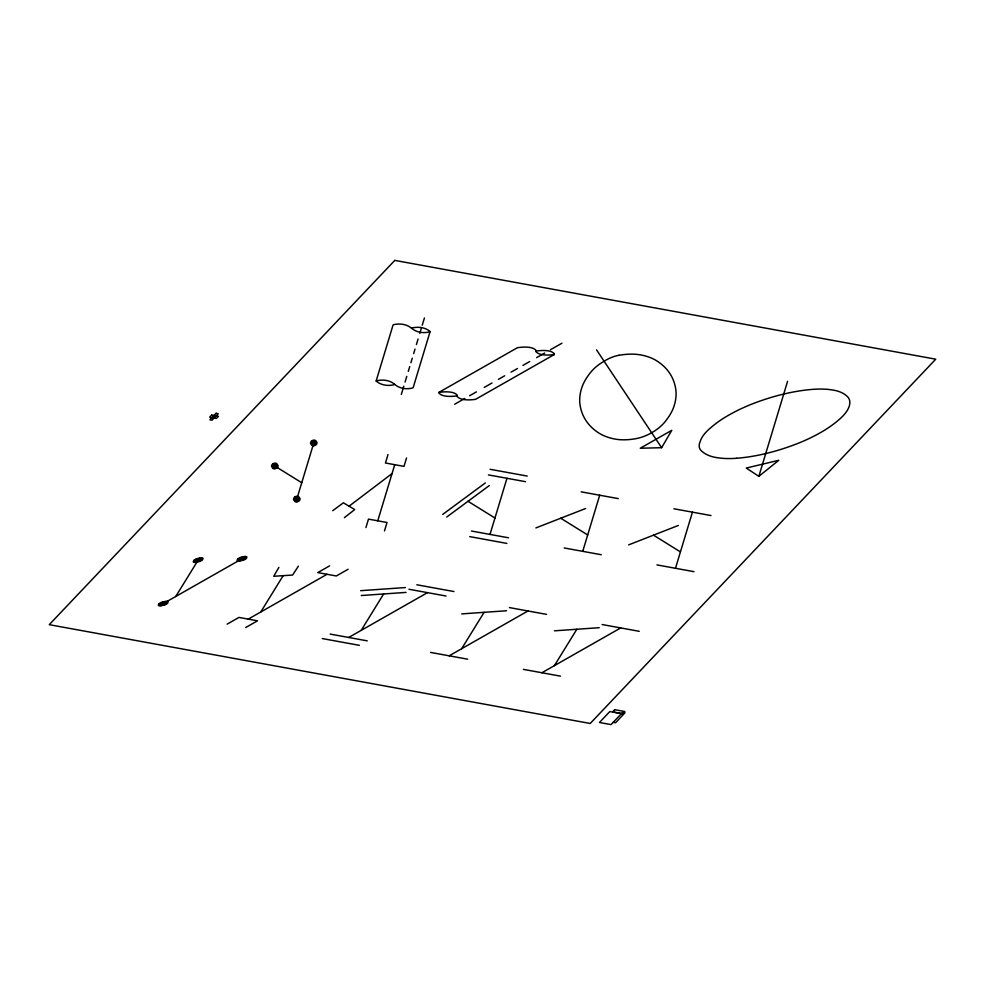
<?xml version="1.0" encoding="UTF-8"?>
<svg xmlns="http://www.w3.org/2000/svg" width="985" height="985" viewBox="0 0 985 985"><rect width="100%" height="100%" fill="white"/><g stroke="black" fill="none" stroke-linecap="round" stroke-linejoin="round"><path stroke-width="1.48" d="M296.793 499.124L313.772 443.004M401.326 394.394L403.813 386.182M405.057 382.069L406.793 376.344M408.283 371.407L409.735 366.58M410.905 362.726L412.284 358.158M413.663 353.603L415.017 349.109M416.396 344.553L418.071 339.012M419.758 333.459L421.211 328.621M422.245 325.198L424.437 317.97M365.94 527.541L368.488 519.12L387.031 522.506L384.482 530.927M387.991 454.577L385.455 462.999L403.998 466.385L406.546 457.976M394.69 384.372L393.089 384.963A24.329 12.497 -28.2 0 1 384.938 385.098A38.095 19.565 -28.2 0 1 378.511 382.734A57.549 29.55 -28.2 0 1 376.147 380.986L393.064 324.988L394.283 324.508A25.832 13.261 -28.2 0 1 402.939 324.361A38.095 19.565 -28.2 0 1 409.366 326.724A57.549 29.55 -28.2 0 1 411.533 328.3L412.863 327.759A25.832 13.261 -28.2 0 1 421.518 327.611A38.095 19.565 -28.2 0 1 427.958 329.975A57.549 29.55 -28.2 0 1 430.113 331.551L413.146 387.684L411.545 388.275A24.329 12.497 -28.2 0 1 403.394 388.41A38.095 19.565 -28.2 0 1 396.967 386.046A57.549 29.55 -28.2 0 1 394.69 384.372A57.549 29.55 -28.2 0 0 392.535 382.796A38.095 19.565 -28.2 0 0 386.095 380.419A25.832 13.261 -28.2 0 0 377.44 380.579L376.233 381.06M377.76 520.819L394.726 464.698M490.001 534.412L506.967 478.291M582.738 551.341L599.705 495.221M675.476 568.283L692.443 512.163M758.844 476.346L778.753 460.303L746.285 468.047L758.844 476.346L787.594 381.257M661.637 447.707L671.782 430.297L640.262 448.237L661.637 447.707L596.541 349.872M278.89 567.434L273.719 576.287L292.607 575.043L298.381 566.153M175.724 596.491L198.182 560.096M260.729 612.017L283.188 575.622M361.2 630.363L383.645 593.967M461.657 648.709L484.115 612.325M554.395 665.651L576.853 629.255M214.262 418.046L216.294 415.904M344.405 517.63L354.723 509.565L343.408 502.806L332.745 510.661M349.022 506.228L392.03 473.588M442.708 514.416L485.285 482.958M446.722 517.027L489.299 485.568M554.358 354.502L475.558 399.331A57.549 29.55 -28.2 0 1 471.483 399.775A38.095 19.565 -28.2 0 1 463.135 399.43A25.832 13.261 -28.2 0 1 457.274 396.635L457.2 395.835A57.549 29.55 -28.2 0 1 453.125 396.278A38.095 19.565 -28.2 0 1 444.764 395.945A25.832 13.261 -28.2 0 1 438.916 393.138L438.842 392.424L517.445 347.693A57.549 29.55 -28.2 0 1 521.964 347.2A38.095 19.565 -28.2 0 1 530.312 347.533A24.329 12.497 -28.2 0 1 535.828 350.167L536.062 351.805A25.832 13.261 -28.2 0 0 541.922 354.6A38.095 19.565 -28.2 0 0 550.283 354.945A57.549 29.55 -28.2 0 0 554.358 354.502L554.186 353.578A24.329 12.497 -28.2 0 0 548.67 350.943A38.095 19.565 -28.2 0 0 540.322 350.611A57.549 29.55 -28.2 0 0 536 351.079M454.676 404.244L464.821 398.469M469.623 395.736L476.42 391.87M484.214 387.437L491.995 383.005M498.398 379.373L504.702 375.777M511.092 372.145L517.507 368.501M522.924 365.41L529.696 361.557M536.628 357.617L544.68 353.036M550.443 349.749L561.967 343.199M163.239 603.596L242.027 558.766M227.153 624.145L238.973 617.423L257.516 620.809L245.696 627.531M329.581 565.87L317.761 572.593L336.304 575.979L348.124 569.256M248.245 619.122L327.032 574.292M348.715 637.467L427.502 592.638M449.172 655.813L527.96 610.983M541.91 672.755L620.698 627.925M535.877 527.935L585.607 508.519M628.615 544.877L678.345 525.461M430.113 331.551L428.512 332.154A24.329 12.497 -28.2 0 1 420.361 332.29A38.095 19.565 -28.2 0 1 413.934 329.926A57.549 29.55 -28.2 0 1 411.656 328.251M360.645 590.68L405.438 587.553M361.249 595.531L406.054 592.404M461.719 613.889L506.512 610.762M554.457 630.819L599.249 627.691M490.111 469.291L527.209 476.063M488.425 474.905L525.51 481.677M581.15 491.835L618.248 498.607M673.888 508.777L710.985 515.549M471.458 531.026L508.543 537.798M564.183 547.956L601.281 554.727M656.921 564.898L694.019 571.669M469.759 536.628L506.844 543.412M416.827 584.77L453.925 591.542M408.947 589.252L446.045 596.024M509.417 607.597L546.515 614.369M602.155 624.539L639.253 631.311M330.16 634.081L367.257 640.853M430.63 652.427L467.715 659.199M523.367 669.369L560.453 676.141M322.28 638.563L359.377 645.335M621.412 713.669L609.826 711.552L599.459 722.485L611.045 724.603L622.643 712.414L624.958 712.832L615.563 722.744L613.249 722.313M653.486 535.163L680.426 551.895M560.748 518.233L587.688 534.966M468.01 501.291L494.95 518.024M274.803 466.016L301.755 482.748M457.2 395.835L457.028 394.923A24.329 12.497 -28.2 0 0 451.512 392.289A38.095 19.565 -28.2 0 0 443.164 391.944A57.549 29.55 -28.2 0 0 438.842 392.424M273.571 465.782C275.271 470.091 277.241 462.445 273.571 465.782M274.187 465.893C275.037 468.047 276.022 464.231 274.187 465.893M295.562 498.902C297.261 503.2 299.231 495.553 295.562 498.902M296.177 499.013C297.027 501.168 298.012 497.339 296.177 499.013M312.528 442.782C314.24 447.079 316.197 439.433 312.528 442.782M313.144 442.893C314.006 445.048 314.978 441.218 313.144 442.893M158.794 604.014L158.326 605.369A4.309 2.216 -28.2 0 0 159.299 605.837A6.353 3.263 -28.2 0 0 160.69 605.886L164.68 604.938A6.353 3.263 -28.2 0 0 166.33 604.162A4.051 2.081 -28.2 0 0 167.672 603.177L168.09 601.786A4.051 2.081 -28.2 0 0 167.179 601.355A6.353 3.263 -28.2 0 0 165.788 601.293L161.786 602.254A6.353 3.263 -28.2 0 0 160.149 603.029A4.051 2.081 -28.2 0 0 158.794 604.014M159.681 603.928L159.299 605.012A3.447 1.773 -28.2 0 0 160.087 605.381A5.085 2.61 -28.2 0 0 161.195 605.43L164.397 604.667A5.085 2.61 -28.2 0 0 165.714 604.051A3.238 1.662 -28.2 0 0 166.785 603.263L167.118 602.155A3.238 1.662 -28.2 0 0 166.391 601.798A5.085 2.61 -28.2 0 0 165.271 601.761L162.082 602.512A5.085 2.61 -28.2 0 0 160.764 603.14A3.238 1.662 -28.2 0 0 159.681 603.928M160.567 603.842L160.284 604.655A2.586 1.33 -28.2 0 0 160.875 604.938A3.805 1.958 -28.2 0 0 161.712 604.975L164.101 604.396A3.805 1.958 -28.2 0 0 165.086 603.928A2.438 1.244 -28.2 0 0 165.899 603.349L166.157 602.512A2.438 1.244 -28.2 0 0 165.603 602.254A3.805 1.958 -28.2 0 0 164.766 602.217L162.365 602.783A3.805 1.958 -28.2 0 0 161.38 603.251A2.438 1.244 -28.2 0 0 160.567 603.842M161.466 603.756C163.633 606.403 167.265 600.197 161.466 603.756M162.353 603.682L164.212 603.239L162.353 603.682M193.737 560.514L193.257 561.869A4.309 2.216 -28.2 0 0 194.242 562.337A6.353 3.263 -28.2 0 0 195.633 562.398L199.623 561.45A6.353 3.263 -28.2 0 0 201.272 560.662A4.051 2.081 -28.2 0 0 202.614 559.689L203.033 558.298A4.051 2.081 -28.2 0 0 202.122 557.855A6.353 3.263 -28.2 0 0 200.731 557.806L196.729 558.754A6.353 3.263 -28.2 0 0 195.092 559.529A4.051 2.081 -28.2 0 0 193.737 560.514M194.624 560.428L194.242 561.524A3.447 1.773 -28.2 0 0 195.03 561.893A5.085 2.61 -28.2 0 0 196.138 561.942L199.339 561.179A5.085 2.61 -28.2 0 0 200.657 560.551A3.238 1.662 -28.2 0 0 201.728 559.763L202.06 558.655A3.238 1.662 -28.2 0 0 201.334 558.31A5.085 2.61 -28.2 0 0 200.214 558.261L197.025 559.024A5.085 2.61 -28.2 0 0 195.707 559.652A3.238 1.662 -28.2 0 0 194.624 560.428M195.51 560.354L195.227 561.167A2.586 1.33 -28.2 0 0 195.818 561.45A3.805 1.958 -28.2 0 0 196.655 561.475L199.044 560.908A3.805 1.958 -28.2 0 0 200.029 560.44A2.438 1.244 -28.2 0 0 200.841 559.849L201.088 559.012A2.438 1.244 -28.2 0 0 200.546 558.754A3.805 1.958 -28.2 0 0 199.709 558.717L197.308 559.295A3.805 1.958 -28.2 0 0 196.323 559.763A2.438 1.244 -28.2 0 0 195.51 560.354M196.397 560.268C198.576 562.915 202.208 556.71 196.397 560.268M197.296 560.182L199.155 559.739L197.296 560.182M237.582 559.184L237.114 560.539A4.309 2.216 -28.2 0 0 238.087 561.007A6.353 3.263 -28.2 0 0 239.478 561.056L243.467 560.108A6.353 3.263 -28.2 0 0 245.117 559.332A4.051 2.081 -28.2 0 0 246.472 558.347L246.89 556.956A4.051 2.081 -28.2 0 0 245.967 556.525A6.353 3.263 -28.2 0 0 244.575 556.463L240.586 557.424A6.353 3.263 -28.2 0 0 238.936 558.199A4.051 2.081 -28.2 0 0 237.582 559.184M238.481 559.098L238.099 560.182A3.447 1.773 -28.2 0 0 238.875 560.551A5.085 2.61 -28.2 0 0 239.995 560.6L243.184 559.837A5.085 2.61 -28.2 0 0 244.502 559.221A3.238 1.662 -28.2 0 0 245.585 558.433L245.918 557.325A3.238 1.662 -28.2 0 0 245.179 556.968A5.085 2.61 -28.2 0 0 244.071 556.931L240.869 557.682A5.085 2.61 -28.2 0 0 239.552 558.31A3.238 1.662 -28.2 0 0 238.481 559.098M239.367 559.012L239.084 559.825A2.586 1.33 -28.2 0 0 239.663 560.108A3.805 1.958 -28.2 0 0 240.5 560.145L242.889 559.566A3.805 1.958 -28.2 0 0 243.886 559.098A2.438 1.244 -28.2 0 0 244.686 558.52L244.945 557.682A2.438 1.244 -28.2 0 0 244.391 557.424A3.805 1.958 -28.2 0 0 243.554 557.387L241.165 557.953A3.805 1.958 -28.2 0 0 240.168 558.421A2.438 1.244 -28.2 0 0 239.367 559.012M240.254 558.926C242.421 561.573 246.065 555.368 240.254 558.926M241.14 558.852L243 558.409L241.14 558.852M211.664 415.054L209.62 417.197L216.441 418.44L218.473 416.298L211.664 415.054M216.047 413.294L209.867 419.807L212.046 420.213L218.227 413.688L216.047 413.294M394.788 260.397L49.25 624.675L590.212 723.47L935.75 359.193L394.788 260.397M614.689 709.68L612.621 711.859L622.766 713.719L624.835 711.527L614.689 709.68M273.227 463.627L272.352 464.329A4.051 2.081 -28.2 0 0 271.712 465.449A6.353 3.263 -28.2 0 0 271.614 466.508L272.882 468.417A6.353 3.263 -28.2 0 0 273.953 468.811A4.051 2.081 -28.2 0 0 275.32 468.798L277.265 467.69A4.051 2.081 -28.2 0 0 277.893 466.57A6.353 3.263 -28.2 0 0 278.004 465.511L276.723 463.603A6.353 3.263 -28.2 0 0 275.652 463.209A4.309 2.216 -28.2 0 0 274.212 463.233L273.227 463.627M273.534 464.107L272.845 464.674A3.238 1.662 -28.2 0 0 272.34 465.56A5.085 2.61 -28.2 0 0 272.254 466.41L273.276 467.937A5.085 2.61 -28.2 0 0 274.125 468.257A3.238 1.662 -28.2 0 0 275.221 468.232L276.773 467.346A3.238 1.662 -28.2 0 0 277.277 466.459A5.085 2.61 -28.2 0 0 277.364 465.61L276.342 464.083A5.085 2.61 -28.2 0 0 275.492 463.763A3.447 1.773 -28.2 0 0 274.335 463.787L273.534 464.107M273.855 464.575L273.337 465.006A2.438 1.244 -28.2 0 0 272.956 465.671A3.805 1.958 -28.2 0 0 272.894 466.311L273.658 467.456A3.805 1.958 -28.2 0 0 274.298 467.69A2.438 1.244 -28.2 0 0 275.111 467.678L276.28 467.013A2.438 1.244 -28.2 0 0 276.662 466.348A3.805 1.958 -28.2 0 0 276.723 465.708L275.96 464.563A3.805 1.958 -28.2 0 0 275.32 464.329A2.586 1.33 -28.2 0 0 274.446 464.341L273.855 464.575M312.183 440.615L311.309 441.329A4.051 2.081 -28.2 0 0 310.669 442.437A6.353 3.263 -28.2 0 0 310.57 443.496L311.851 445.417A6.353 3.263 -28.2 0 0 312.922 445.811A4.051 2.081 -28.2 0 0 314.277 445.786L316.222 444.678A4.051 2.081 -28.2 0 0 316.862 443.57A6.353 3.263 -28.2 0 0 316.961 442.511L315.68 440.59A6.353 3.263 -28.2 0 0 314.609 440.196A4.309 2.216 -28.2 0 0 313.168 440.221L312.183 440.615M312.491 441.095L311.802 441.662A3.238 1.662 -28.2 0 0 311.297 442.548A5.085 2.61 -28.2 0 0 311.211 443.398L312.233 444.937A5.085 2.61 -28.2 0 0 313.082 445.245A3.238 1.662 -28.2 0 0 314.178 445.232L315.729 444.346A3.238 1.662 -28.2 0 0 316.234 443.459A5.085 2.61 -28.2 0 0 316.32 442.61L315.298 441.071A5.085 2.61 -28.2 0 0 314.449 440.763A3.447 1.773 -28.2 0 0 313.292 440.775L312.491 441.095M312.811 441.575L312.294 441.994A2.438 1.244 -28.2 0 0 311.913 442.659A3.805 1.958 -28.2 0 0 311.851 443.299L312.614 444.457A3.805 1.958 -28.2 0 0 313.255 444.691A2.438 1.244 -28.2 0 0 314.067 444.678L315.237 444.013A2.438 1.244 -28.2 0 0 315.619 443.336A3.805 1.958 -28.2 0 0 315.68 442.708L314.917 441.551A3.805 1.958 -28.2 0 0 314.277 441.317A2.586 1.33 -28.2 0 0 313.415 441.329L312.811 441.575M295.217 496.736L294.343 497.45A4.051 2.081 -28.2 0 0 293.702 498.558A6.353 3.263 -28.2 0 0 293.604 499.617L294.884 501.537A6.353 3.263 -28.2 0 0 295.956 501.931A4.051 2.081 -28.2 0 0 297.31 501.907L299.255 500.799A4.051 2.081 -28.2 0 0 299.896 499.69A6.353 3.263 -28.2 0 0 299.994 498.632L298.714 496.711A6.353 3.263 -28.2 0 0 297.642 496.317A4.309 2.216 -28.2 0 0 296.202 496.341L295.217 496.736M295.525 497.216L294.835 497.782A3.238 1.662 -28.2 0 0 294.33 498.669A5.085 2.61 -28.2 0 0 294.244 499.518L295.266 501.057A5.085 2.61 -28.2 0 0 296.116 501.365A3.238 1.662 -28.2 0 0 297.211 501.353L298.763 500.466A3.238 1.662 -28.2 0 0 299.268 499.58A5.085 2.61 -28.2 0 0 299.354 498.73L298.332 497.191A5.085 2.61 -28.2 0 0 297.482 496.883A3.447 1.773 -28.2 0 0 296.325 496.896L295.525 497.216M295.845 497.696L295.328 498.114A2.438 1.244 -28.2 0 0 294.946 498.792A3.805 1.958 -28.2 0 0 294.884 499.42L295.648 500.577A3.805 1.958 -28.2 0 0 296.288 500.811A2.438 1.244 -28.2 0 0 297.101 500.799L298.27 500.134A2.438 1.244 -28.2 0 0 298.652 499.469A3.805 1.958 -28.2 0 0 298.714 498.829L297.95 497.684A3.805 1.958 -28.2 0 0 297.31 497.437A2.586 1.33 -28.2 0 0 296.448 497.462L295.845 497.696M618.986 355.277A23.148 11.894 -28.2 0 0 604.101 361.249A28.836 14.812 -28.2 0 0 591.049 371.874A60.811 31.224 -28.2 0 0 581.519 388.533A95.237 48.905 -28.2 0 0 579.98 404.466A143.884 73.887 -28.2 0 0 599.089 433.178A95.237 48.905 -28.2 0 0 615.169 439.088A60.811 31.224 -28.2 0 0 635.534 438.731A28.836 14.812 -28.2 0 0 664.74 422.122A60.811 31.224 -28.2 0 0 674.257 405.463A95.237 48.905 -28.2 0 0 675.796 389.531A143.884 73.887 -28.2 0 0 656.699 360.818A95.237 48.905 -28.2 0 0 640.619 354.908A64.567 33.158 -28.2 0 0 618.986 355.277M736.521 458.271A143.884 73.887 -28.2 0 0 796.409 443.989A95.237 48.905 -28.2 0 0 821.096 432.28A60.811 31.224 -28.2 0 0 841.313 417.578A28.836 14.812 -28.2 0 0 847.605 396.783A60.811 31.224 -28.2 0 0 833.815 390.195A95.237 48.905 -28.2 0 0 812.92 389.346A143.884 73.887 -28.2 0 0 753.045 403.628A95.237 48.905 -28.2 0 0 728.358 415.35A60.811 31.224 -28.2 0 0 708.129 430.051A28.836 14.812 -28.2 0 0 700.15 441.6A23.148 11.894 -28.2 0 0 700.988 450.44A64.567 33.158 -28.2 0 0 715.627 457.434A95.237 48.905 -28.2 0 0 736.521 458.271"/></g></svg>
